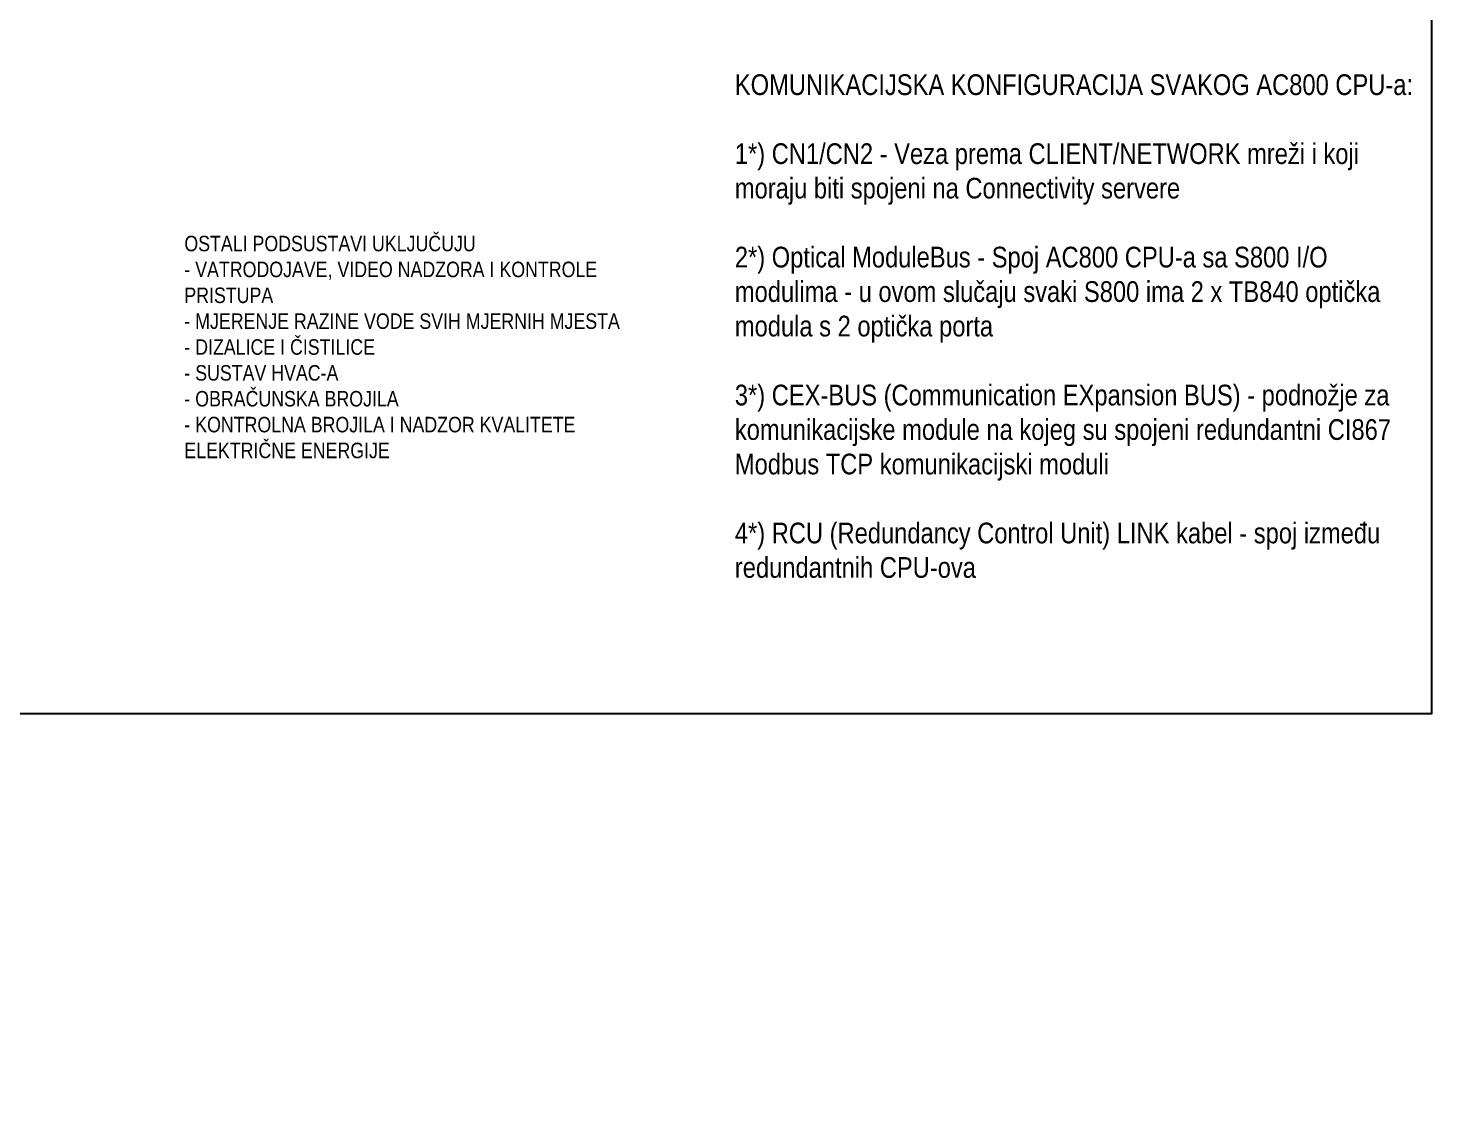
# Model space of a CAD drawing. Header units: inches. Extents: x 67248 to 85686, y -40174 to -31152.
# Drawn here: x 84058 to 85686, y -35013 to -33756 of the extents above; entities that cross this region are included whole.
import ezdxf

# ---------------------------------------------------------------- set-up
doc = ezdxf.new("R2010")
doc.units = ezdxf.units.IN
doc.header["$MEASUREMENT"] = 0
doc.layers.add('! NO PLOT !', color=7, linetype='Continuous', true_color=0xff75dd, plot=False)
doc.styles.add('OPIS', font='ARIALN.TTF')

msp = doc.modelspace()

# ---------------------------------------------------------------- linework, layer by layer
at = {"layer": '! NO PLOT !'}
msp.add_lwpolyline([(81006, -35013), (83586, -35013), (83586, -34551), (85686, -34551), (85686, -31929), (81006, -31929), (81006, -35013)], dxfattribs=at)

# ---------------------------------------------------------------- texts
at = {"layer": '! NO PLOT !', "color": 0, "style": 'OPIS'}
for s, insert, char_height, width, attachment_point in [('{\\C256;KOMUNIKACIJSKA KONFIGURACIJA SVAKOG AC800 CPU-a:^J^J1*) CN1/CN2 - Veza prema CLIENT/NETWORK mreži i koji moraju biti spojeni na Connectivity servere^J^J2*) Optical ModuleBus - Spoj AC800 CPU-a sa S800 I/O modulima - u ovom slučaju svaki S800 ima 2 x TB840 optička modula s 2 optička porta^J^J3*) CEX-BUS (Communication EXpansion BUS) - podnožje za komunikacijske module na kojeg su spojeni redundantni CI867 Modbus TCP komunikacijski moduli\\P^J4*) RCU (Redundancy Control Unit) LINK kabel - spoj između redundantnih CPU-ova}', (84877.4, -33809.3), 24, 763.853, 1), ('\\pxql;{\\C256;OSTALI PODSUSTAVI UKLJUČUJU ^J- VATRODOJAVE, VIDEO NADZORA I KONTROLE PRISTUPA^J- MJERENJE RAZINE VODE SVIH MJERNIH MJESTA^J- DIZALICE I ČISTILICE^J- SUSTAV HVAC-A^J- OBRAČUNSKA BROJILA^J- KONTROLNA BROJILA I NADZOR KVALITETE ELEKTRIČNE ENERGIJE}', (84792.3, -33996.6), 18, 553.451, 3)]:
    msp.add_mtext(s, dxfattribs=dict(at, insert=insert, char_height=char_height, width=width, attachment_point=attachment_point))

doc.saveas('drawing.dxf')
